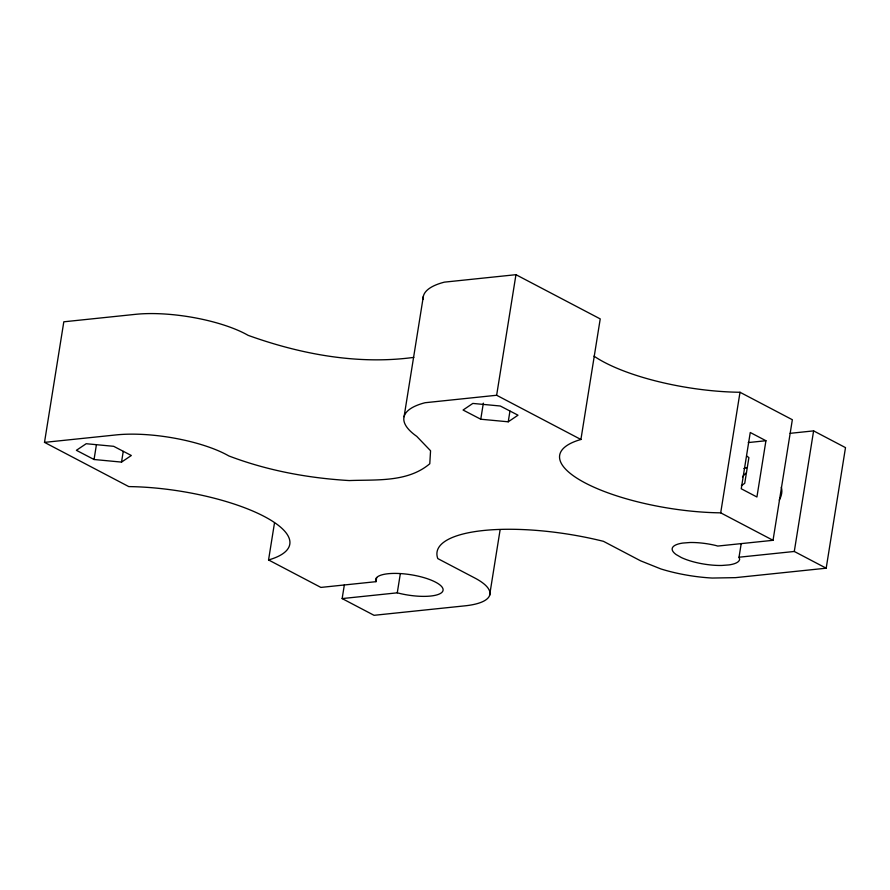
<?xml version="1.0" encoding="UTF-8"?>
<svg xmlns="http://www.w3.org/2000/svg" width="890" height="890" viewBox="0 0 890 890"><rect width="100%" height="100%" fill="white"/><g stroke="black" fill="none" stroke-linecap="round" stroke-linejoin="round"><path stroke-width="1.33" d="M344.352 584.875L342.149 598.581L397.274 592.829A34.143 10.268 9.1 0 0 442.486 591.683A34.143 10.268 9.1 0 0 409.912 574.584A34.143 10.268 9.1 0 0 376.014 581.671L320.889 587.422L268.558 559.955A116.479 35.022 9.1 0 0 264.208 516.445A116.479 35.022 9.1 0 0 128.772 486.596L44.5 442.375L63.813 321.802L135.491 314.337A79.01 23.763 9.1 0 1 248.143 335.352C300.764 354.276 358.091 364.989 413.861 357.368M94.051 459.507L76.384 450.307L86.197 443.721L113.664 446.313L131.331 455.502L121.529 462.099L94.051 459.507L96.409 444.766M121.529 462.099L123.243 451.386M268.558 559.955L274.487 522.964M376.014 581.671L376.67 577.566M404.082 416.709L423.395 296.136M397.274 592.829L400.344 573.649M480.767 419.223L463.067 410.034L472.835 403.426L500.302 406.007L518.002 415.196L508.234 421.804L480.767 419.223L483.348 403.148M594.008 356.134A116.479 35.022 9.1 0 0 740.013 392.268L792.345 419.724L773.032 540.308L720.7 512.84A116.479 35.022 9.1 0 1 585.264 482.992A116.479 35.022 9.1 0 1 580.914 439.482L496.642 395.26L515.955 274.687L444.399 282.141A105.109 31.606 9.1 0 0 423.139 299.174M508.234 421.804L509.948 411.091M489.6 595.432L500.136 529.672M580.914 439.482L600.227 318.909L515.955 274.687M720.7 512.84L740.013 392.268M773.032 540.308L717.774 546.059L715.616 545.448A34.143 10.268 9.1 0 0 689.917 542.511L682.764 543.067A34.143 10.268 9.1 0 0 676.189 554.592L681.34 557.541A34.143 10.268 9.1 0 0 721.912 565.462L729.055 564.905A34.143 10.268 9.1 0 0 739.646 559.198L739.023 557.218L741.225 543.523M765.934 440.728L756.923 496.998L741.248 488.766L750.259 432.495L765.934 440.728L748.223 442.575M813.605 430.882L845.5 447.626L826.187 568.198L794.292 551.466L813.605 430.882L790.12 433.33M741.348 485.762L744.73 483.303L748.902 457.582L746.766 456.103M44.5 442.375L116.178 434.91A79.01 23.763 9.1 0 1 228.83 455.936C267.401 470.621 308.207 478.13 349.325 480.567C376.459 479.488 407.609 482.525 429.781 463.757L430.56 450.763L416.743 436.356A105.109 31.606 9.1 0 1 425.086 402.725L496.642 395.26M739.023 557.218L794.292 551.466M826.187 568.198L735.507 577.643L712.211 578.044A68.285 20.537 9.1 0 1 660.814 568.921L640.555 560.8L603.465 541.331A127.492 38.337 9.1 0 0 437.802 558.597L474.893 578.055A68.285 20.537 9.1 0 1 464.981 605.834L374.045 615.313L342.149 598.581M743.884 468.507A13.662 9.712 -62.3 0 1 746.665 467.784M742.516 476.951A13.662 9.712 -62.3 0 1 746.465 472.835M781.298 487.208A13.662 9.712 -62.3 0 1 779.24 500.069"/></g></svg>
